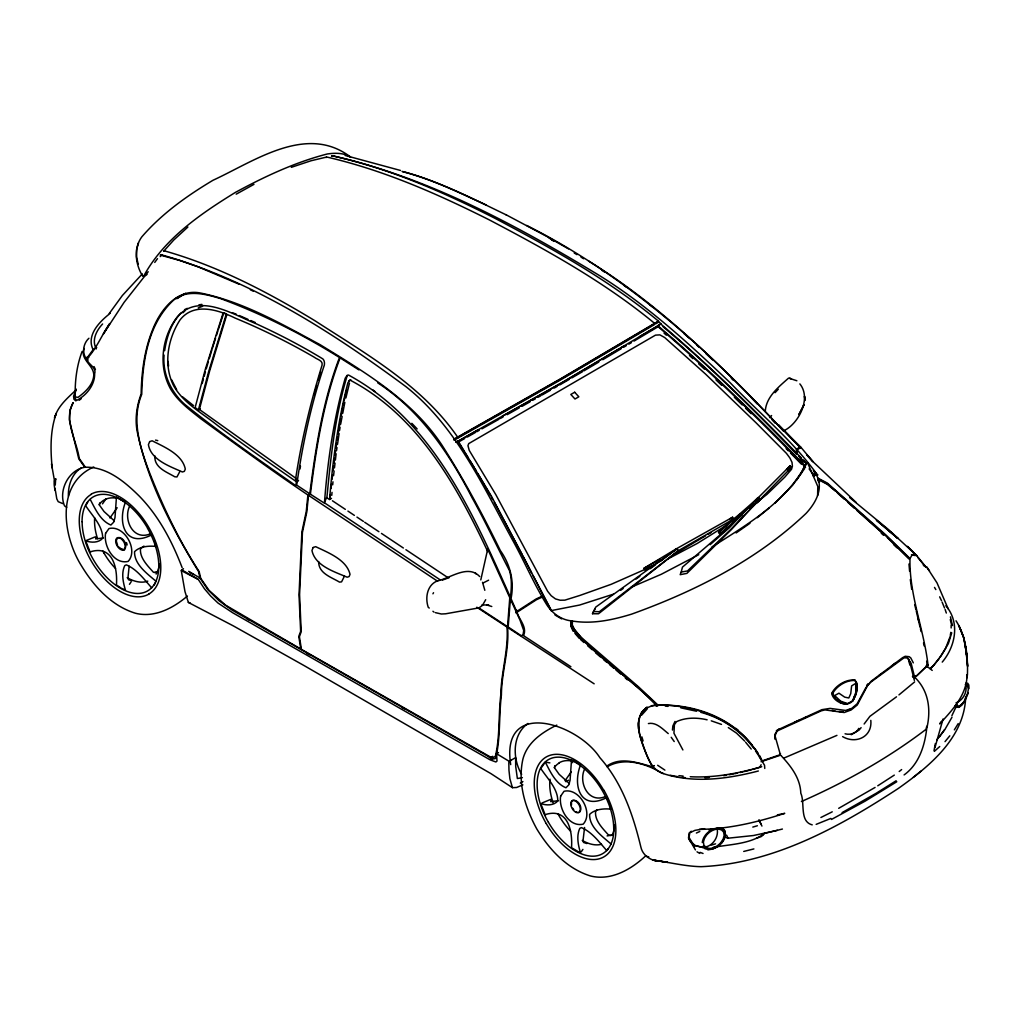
<?xml version="1.0" encoding="UTF-8"?>
<svg xmlns="http://www.w3.org/2000/svg" width="1020" height="1020" viewBox="0 0 1020 1020"><rect width="100%" height="100%" fill="white"/><g stroke="black" fill="none" stroke-linecap="round" stroke-linejoin="round"><path stroke-width="1.5" d="M912.428 676.362L914.723 677.688L911.14 663.293L907.277 657.875L903.937 657.875L870.328 682.482L867.778 685.159L857.272 704.986L851.126 709.971L844.216 712.521L824.912 709.907L821.176 710.863L777.979 730.588L776.169 732.437L775.111 736.121L780.504 755.182L761.073 761.749M951.15 627.963L951.175 625.145M331.576 156.2L332.303 155.779C428.132 177.442 515.674 224.808 599.072 275.311C647.343 305.184 689.252 343.855 730.243 382.806C758.242 412.042 789.977 438.281 814.368 470.743L814.304 476.085L809.115 468.881M818.55 482.103L818.104 478.214L827.399 483.11L886.316 535.334L910.006 558.539L912.339 554.523L916.585 555.466L926.147 567.286M923.521 565.73L923.534 564.71M454.078 440.219L457.623 438.23L457.636 437.095C422.152 385.534 366.295 354.08 314.912 320.726C267.572 291.975 217.948 266.003 164.424 250.869L163.735 251.277M817.606 495.643L817.81 486.502L807.687 463.067M856.315 502.579L812.851 461.588L800.929 447.283L797.079 449.96L796.951 454.423L796.352 453.862L796.454 449.335L800.33 446.683L778.298 424.702L800.101 447.334L800.33 446.683M967.419 675.304C968.031 656.701 966.322 636.862 956.033 620.81M796.964 453.964L797.079 449.96M656.255 706.324L656.293 705.011L641.848 691.203L579.436 637.219L573.125 629.901L570.894 625.018L571.06 620.836C560.796 619.65 552.368 613.275 546.771 604.771C534.403 584.792 525.109 563.078 513.876 542.474C483.518 487.305 456.616 426.793 406.062 386.746C331.398 331.576 251.175 280.054 160.981 254.681L160.267 255.115L179.698 260.419L198.25 266.87L239.165 284.236M914.749 676.145L916.891 675.673L928.021 665.053C923.954 629.506 909.406 595.578 909.967 559.47L891.263 540.804L835.431 490.684L827.194 483.722L818.295 479.043C822.184 491.78 814.432 504.352 806.068 513.391C757.018 560.056 694.735 591.434 631.482 614.18C612.484 619.994 592.263 624.329 572.373 621.027L572.245 624.75L574.489 629.62L581.247 637.436L638.456 686.766L657.887 705.011C698.725 704.731 743.44 722.198 761.902 760.958L779.777 754.838L780.517 753.64M68.391 496.077C68.034 485.456 71.821 473.828 81.166 467.912M84.073 348.457C79.534 359.741 94.605 365.504 93.751 375.832C92.782 385.178 85.208 392.126 77.992 397.354L75.251 396.958C74.779 381.671 76.64 365.836 82.11 351.466M967.024 674.704C967.164 694.48 952.272 710.251 939.675 723.907L941.549 721.357M965.71 696.685C964.474 737.817 929.449 766.339 898.352 788.422C839.103 827.143 773.275 863.621 701.046 866.681C684.904 866.35 669.209 862.231 653.259 860.166C647.19 857.935 642.243 853.536 640.853 847.008C633.127 814.993 622.174 782.748 599.887 757.681C577.639 723.18 500.31 698.062 510.701 764.617M99.68 503L99.514 505.18L104.04 511.543L114.367 520.901M554.752 765.74L554.587 767.92L559.113 774.269L569.44 783.628M515.737 612.599L515.967 609.858M516.413 613.262L516.655 610.151M347.221 375.538C335.21 415 330.773 456.756 326.872 497.824L329.562 499.507C332.775 460.198 338.002 420.916 347.922 382.691L350.013 380.103C417.639 415.497 456.399 484.972 487.764 551.629M331.755 495.376L332.023 492.354M332.698 484.806L332.966 481.784M672.448 730.052L672.856 725.998L675.01 721.433M358.9 369.89L340.094 357.88C323.544 401.421 316.085 448.099 310.399 494.203L308.486 495.312L306.841 511.81L302.443 532.364L299.587 594.609L301.206 631.699L299.421 636.76L301.461 649.421L490.582 757.082L493.055 757.784L495.376 756.253C500.093 736.529 498.334 715.16 500.82 694.645C501.19 671.874 508.636 649.817 507.004 627.058L476.799 607.219M329.855 499.048L330.353 494.547M331.015 488.554L331.5 484.054M331.997 479.553L332.494 475.065M765.28 411.481C765.969 396.958 778.643 386.962 788.587 378.076L796.862 380.753M333.553 475.677L334.101 470.985M334.471 467.848L335.019 463.156M335.389 460.02L336.128 453.76M571.481 802.128L571.481 805.073M333.068 470.5L333.655 465.949M334.037 462.914L334.611 458.35M334.993 455.315L335.567 450.764M309.787 493.795C315.639 447.729 322.868 401.038 339.494 357.51C301.958 334.088 262.28 314.045 220.779 298.669C206.167 294.232 188.585 289.412 174.904 298.924C148.193 322.486 142.57 360.621 141.742 394.357C131.083 419.819 140.084 447.41 149.2 471.814C162.868 506.43 178.755 540.269 199.117 571.519L200.774 578.455L209.087 590.414L225.586 605.179L300.772 649L298.771 636.391L300.632 631.367L299.013 594.966L301.869 532.019L306.255 511.466L307.9 494.981L309.787 493.795L296.705 485.112C302.506 444.478 311.1 404.124 324.309 365.211C324.679 363.031 324.513 360.557 322.855 358.912C301.27 345.78 278.83 334.101 255.841 323.62C232.471 314.287 198.964 292.281 177.327 316.85C161.759 336.906 158.062 366.32 170.493 388.811C177.799 401.255 189.682 409.861 200.761 418.71C236.155 444.567 271.537 470.488 307.9 494.981L310.182 493.616M164.653 350.701C166.668 337.123 171.207 322.868 181.114 313M764.77 768.455L764.528 765.255L763.1 762.909M336.536 450.649L337.008 447.538M337.48 444.439L339.112 433.589M339.571 430.491L340.042 427.393M336.039 447.703L336.728 443.126M337.199 440.066L337.658 437.019M338.13 433.959L340.718 418.697M761.111 764.732L759.811 767.269C737.231 773.568 713.783 777.992 690.247 776.73M54.417 417.881L56.355 413.291C50.044 430.529 50.401 449.897 52.198 467.95L51.459 463.947M299.995 468.996L300.479 466.063M298.554 480.522L296.45 481.733L295.774 485.673C258.277 459.331 220.537 433.245 184.862 404.456C171.003 392.164 162.422 373.766 164.054 355.1M870.812 720.362C872.482 736.899 855.907 744.409 842.622 736.631M950.27 635.409L950.844 632.323M934.039 750.541L935.34 743.554M341.279 415.637L342.707 408.013M343.281 404.965L343.855 401.906M340.642 424.256L342.133 416.44M342.733 413.317L344.824 402.377M324.857 501.763L326.54 497.594M480.79 579.921L487.726 549.04L509.783 597.694L507.526 626.675L478.673 607.805M74.881 394.179L75.671 390.787M344.199 400.401L346.66 389.806M345.895 397.928L349.49 383.061M129.145 566.202L127.972 577.766L128.431 579.717L131.848 580.826M584.575 827.488L583.045 840.493L583.504 842.443L586.921 843.553M681.22 572.067L682.456 567.133L729.313 526.983L758.051 497.594L760.104 498.729L731.212 529.737L686.894 573.38L680.162 574.681L681.22 572.067L687.48 570.945L731.62 528.589L760.104 498.729M951.736 632.808L948.358 643.62L940.096 657.352M198.403 410.002L208.654 371.675L226.363 313.854L223.201 312.719L205.262 369.495L195.139 407.503L198.403 410.002L200.328 408.892M702.257 842.546C703.405 833.493 713.668 825.894 722.581 828.801L724.735 831.198C727.579 841.729 714.88 852.019 704.999 848.704L702.831 846.319M314.313 394.74L316.646 385.84M926.071 728.854L926.797 726.215M943.041 718.998L934.996 747.494M202.177 383.558L203.388 379.172M204.204 376.252L205.415 371.867M138.49 242.938L136.68 249.377L136.565 257.078L138.236 264.32M206.219 368.947L208.386 361.641M209.266 358.721L211.867 349.962M318.469 379.81L320.739 372.262M657.53 706.197L657.887 705.011M212.326 348.508L215.551 338.308M216.469 335.401L217.846 331.028M226.848 314.568L209.623 371.038L199.372 409.453L296.527 478.737M852.758 700.715L855.767 692.491L855.703 683.387L851.624 685.886L850.731 693.676L848.806 697.986L844.713 697.144L838.963 693.205L834.628 695.563L840.722 701.186L847.658 703.66L852.758 700.715L854.581 696.507C852.095 709.461 833.595 703.481 831.708 693.396C835.533 685.542 846.052 679.09 854.798 680.059L856.698 682.762C858.139 689.074 856.099 695.64 852.631 700.969M218.331 329.549L223.673 313.204M949.977 636.964L945.463 648.745L941.97 654.356L934.039 665.091L929.934 668.597M179.915 471.393L176.957 476.952L174.802 476.786C166.553 471.877 154.045 467.683 154.861 455.876M522.877 784.865L516.617 787.491L512.435 787.669L491.028 773.683L304.394 665.754L233.44 625.948L188.369 602.438L184.977 591.562L181.292 570.626L183.485 568.688M968.248 693.077L964.461 701.798L961.771 705.228L959.17 707.179L957.232 707.217L955.816 704.756M344.403 576.249L341.56 581.872L339.507 582.114C331.117 577.039 318.546 573.457 318.635 561.574M956.569 705.776L951.877 715.696M800.687 447.946L800.929 447.283M854.99 696.724C856.889 691.534 858.598 684.764 854.798 680.059M485.698 599.709L482.409 605.472L479.642 607.359M55.118 416.198C58.739 405.157 68.225 397.507 76.296 389.665M96.186 536.456L95.65 538.942L103.377 537.922M55.156 480.394L55.654 479.209L55.258 485.099L52.058 467.134M804.742 465.4L801.733 472.515L796.403 480.394M806.463 463.067C787.3 501.611 747.073 524.484 712.049 546.975M657.135 327.19L657.798 325.699L660.692 323.939C710.047 365.861 756.062 411.493 801.21 457.865M592.505 613.721L595.706 607.13L677 548.734L678.415 550.634L598.51 613.772L592.505 613.721L594.889 609.195M840.034 702.563L843.094 703.15L835.877 699.082L832.677 693.524C836.566 685.975 846.676 679.792 855.193 680.531M787.835 471.253L791.278 467.504L790.041 465.847L757.796 498.155L718.539 532.453L719.776 534.123L731.888 524.012M76.194 389.092L73.567 396.206L73.937 399.19L75.735 400.847C85.795 396.142 94.962 385.369 94.656 373.588C97.384 365.594 80.924 361.883 89.798 355.47C97.729 345.703 102.535 333.833 109.765 323.531L103.441 333.859L124.121 302.315L148.193 271.728M55.883 478.89C51.319 480.892 57.515 497.479 54.608 487.993M952.004 717.213L944.788 729.695L936.704 739.972M652.239 566.151L645.265 569.925L643.926 568.318L675.559 549.244L732.602 517.216L733.75 519.193L729.721 521.577M432.939 593.806L433.538 592.709M86.381 504.594L87.694 502.21M154.198 584.983L155.512 582.611M73.108 402.619C63.469 420.406 76.653 440.411 79.241 458.452L85.387 467.262M763.151 835.214L764.107 833.531M764.541 833.327C750.86 844.139 730.09 844.279 713.171 847.39M72.968 403.091L69.87 410.32L69.309 419.781L78.795 458.872L84.826 467.249C106.603 466.382 124.72 481.695 139.294 496.141C158.967 516.286 172.176 541.607 182.159 567.694M858.827 728.369C856.392 733.265 850.144 735.254 845.07 733.788M786.547 469.519L790.041 465.847M954.363 729.835L958.201 723.601M674.335 551.233L675.559 549.244M675.954 553.324L677.178 551.361L733.941 518.81M732.602 517.216L729.67 519.129M677 548.734L661.368 560.579M721.357 843.132L724.213 838.874L725.449 834.411L724.774 830.573L722.377 828.036M331.551 156.251L332.303 155.779C388.964 168.326 442.425 191.671 493.986 217.795C551.233 248.026 608.443 279.608 658.435 321.109L658.461 322.192L655.937 323.71M641.631 715.16L647.228 708.913M942.238 662.095C955.498 646.387 960.215 622.353 945.859 605.74M129.451 584.32L131.044 581.986M581.311 851.725L582.917 849.392M102.472 503.867L106.067 498.742M109.956 517.981L117.16 507.743M565.029 780.721L571.327 771.757M939.522 736.708L944.456 729.733M143.501 276.484C163.799 238.96 199.958 214.238 235.48 192.346C264.652 176.562 295.022 162.282 327.254 153.994C334.981 152.834 343.638 152.732 350.497 156.978C306.587 123.42 254.184 161.326 213.014 180.259C186.928 195.84 161.721 213.754 141.78 236.908C133.339 248.383 135.443 264.346 142.545 275.923L143.501 276.484L147.058 274.431M88.918 338.257C83.232 343.421 81.829 352.55 86.305 358.925L93.113 349.707L96.721 347.616M129.82 505.818C123.025 518.695 132.434 540.676 149.634 534.123M584.881 768.544C578.098 781.435 587.507 803.403 604.707 796.849M813.208 475.843L815.515 472.63L819.532 481.95M804.678 468.486L792.629 485.239L775.009 503.14M710.111 544.693L728.943 528.105L758.051 497.594M154.747 262.42L157.488 258.647M326.107 157.539L326.897 157.054C383.775 170.187 437.478 193.851 489.447 219.963C546.937 250.206 604.35 281.864 654.623 323.365L654.662 324.475L561.064 379.644L457.623 438.23M864.144 723.996L869.907 716.333L896.529 696.8M640.93 713.554L643.582 710.099M963.913 701.938L958.494 707.447M160.229 256.594L161.746 254.643M755.846 500.616L757.796 498.155L759.25 500.335L752.467 506.825M939.19 658.601L930.852 668.482M102.599 323.977C96.517 330.391 91.341 340.361 96.352 348.865M945.03 741.642L949.798 735.815M866.63 685.414L868.033 683.731M861.109 727.643L859.095 730.065L851.228 734.731M596.917 809.931L595.553 811.563C594.698 820.794 602.871 828.661 608.558 835.061L610.891 835.571M926.708 666.111L914.723 677.688M608.43 848.665L606.734 850.553C599.314 842.227 591.88 831.925 581.4 827.602L579.806 828.355C576.211 835.966 578.187 845.134 580.52 852.886M163.99 250.882L173.731 240.057L187.897 227.026M775.06 392.7L778.285 389.232M757.312 502.783L764.936 494.904M791.278 467.504L759.25 500.335L749.687 508.521M769.59 417.588L771.604 415.535M142.328 273.895L122.349 295.532L109.038 313.828L110.224 313.255M176.919 298.516L184.569 293.747M182.899 312.796L184.99 310.769M176.702 298.656L185.665 293.263M571.952 801.108L572.692 800.407C578.149 799.043 583.338 808.057 579.526 812.137L578.519 812.456M187.425 596.037C173.323 608.06 154.441 618.158 135.354 613.224C111.792 605.931 94.197 586.755 81.727 566.24C63.049 536.928 55.029 484.092 93.751 466.981M645.813 855.729C631.291 869.384 611.044 881.152 590.427 875.95C566.865 868.657 549.27 849.494 536.8 828.967C525.262 807.916 517.459 783.092 522.928 759.046C527.314 742.279 542.143 732.347 556.792 725.105M644.729 709.078L647.011 707.051M647.011 707.485C634.924 715.351 637.717 731.187 642.179 742.624C646.591 754.226 649.829 769.475 663.421 773.517M934.32 751.37L939.751 746.525M904.102 774.919C918.829 764.324 924.668 746.117 926.67 728.866C931.094 710.749 929.143 691.688 915.437 677.968L912.747 676.796M719.776 534.123L742.509 514.667M108.745 314.491C98.647 322.601 86.254 335.835 93.113 349.707M718.539 532.453L740.201 513.965M914.647 681.895L898.951 694.9M691.292 831.211L689.176 832.983L688.487 838.057L695.423 849.902M757.274 517.714L769.093 507.998M899.206 771.515L901.642 769.564M913.333 777.291L921.111 771.056M79.152 400.299L81.319 398.59M891.48 666.111L895.05 663.293M752.747 505.474L755.131 503.612M758.701 500.833L767.014 494.33L784.826 477.092L791.546 469.276L792.412 466.14L792.017 462.353L789.875 457.954L786.446 453.364L756.151 422.892L705.368 373.906L664.683 337.543L659.902 334.879L655.49 335.134L468.715 443.611L467.963 445.689L469.238 450.381L495.924 494.84L547.612 591.256L551.208 595.744L555.479 598.918L560.146 600.232L564.863 600.155L579.793 595.476L611.12 584.332L652.315 566.176M678.415 550.634L599.327 611.719L593.512 611.528M925.599 729.657C887.438 758.663 845.236 782.238 801.414 801.529M620.581 590.376L623.144 588.502M635.995 579.092L639.846 576.274M650.122 568.739L655.12 565.118M735.803 518.109L722.313 527.824L697.272 543.431L667.552 559.113M879.253 675.227L881.713 673.481M151.674 534.85C125.536 548.365 117.249 523.273 125.447 502.235L116.446 497.033L115.005 517.522L113.692 522.151L110.874 525.032C100.483 520.837 95.166 508.853 90.219 499.379M736.134 532.95L749.955 523.273M894.31 775.098L877.761 785.795M516.668 611.503L536.125 598.969L541.645 596.445M570.894 666.736L523.145 635.383L523.885 634.733C526.868 626.65 519.167 619.586 517 612.268L536.507 599.696L542.041 597.197M896.146 780.746L876.269 793.216L842.087 812.621M896.784 781.741L865.087 801.172L831.453 819.455M875.071 787.44L838.695 808.324M619.586 348.547L562.976 382.283L502.286 416.262M606.696 766.186C620.785 756.253 637.487 762.858 652.443 766.734L654.343 765.587M620.938 347.731L661.228 323.812L658.295 321.517L560.847 378.968L453.989 439.48M623.743 347.208L626.318 345.665M628.881 344.135L631.456 342.605M634.032 341.075L657.454 327.139M656.293 705.011C624.444 709.55 643.811 749.891 652.443 766.734L653.59 766.046M623.424 346.303L563.346 381.748L455.965 442.336M602.794 359.69L621.142 348.751M658.435 321.109L561.064 378.522L454.117 439.084M583.861 370.872L598.74 362.087M677.293 552.534L705.521 535.857M708.212 534.276L710.902 532.682M181.585 569.785L198.288 579.424L204.472 588.82L210.655 596.024L217.999 603.037L232.79 612.816L490.148 759.862L495.924 761.991L497.008 761.073L496.574 753.729L498.487 752.607M86.305 358.925L88.88 357.408M776.36 730.69L779.828 728.662M569.16 379.453L559.763 384.897M571.825 377.897L582.509 371.675M645.265 569.925L662.554 559.865M639.463 336.676L657.505 326.196C709.486 370.375 757.975 418.455 805.532 467.3M348.853 380.804L350.778 379.695M329.562 499.507L331.487 498.397M492.724 756.317L490.416 757.643L491.104 759.301M520.289 783.067L522.903 781.562M565.883 781.741L568.548 780.198M459.051 440.78L478.189 429.79M542.104 395.008L550.252 390.341M554.332 388.008L557.047 386.452M511.135 760.206L508.814 762.526L508.967 770.266L509.885 778.744L512.435 787.669M527.952 723.46C512.078 734.629 512.32 758.816 521.653 774.307M458.056 442.272L464.699 438.523M467.351 437.032L475.32 432.531M522.036 406.33L530.068 401.803M532.733 400.286L535.411 398.782M538.088 397.264L540.766 395.76M643.926 568.318L660.514 558.998M476.646 431.779L479.285 430.312M481.912 428.833L499.009 419.245M500.361 418.481L503.077 416.963M507.144 414.681L519.333 407.847M698.764 554.663L661.279 574.285L631.227 587.214M236.206 194.17L253.967 184.352M143.947 546.082L140.48 548.836C139.625 558.055 147.798 565.921 153.497 572.335L157.985 572.144M483.403 582.815L488.606 580.189M820.896 817.492L832.256 811.818M709.104 830.152L711.514 828.954M717.315 846.689L712.495 849.099L707.778 849.826M184.505 309.685L187.285 308.346M607.142 766.823C624.265 756.738 646.259 763.585 661.993 773.173C693.141 783.691 727.171 779.063 758.344 771.005M804.448 717.914L807.113 716.678M836.935 735.369L783.857 758.102M696.379 833.034L699.809 831.478M830.854 818.435L816.166 824.364M794.848 722.16L798.966 720.337M846.766 710.787L850.208 709.321M456.208 441.775L458.133 440.984L491.461 496.255L551.476 610.61M94.885 536.992L85.718 540.74C91.048 542.908 98.723 542.933 102.701 538.216C102.816 525.912 92.182 515.648 85.718 505.78M542.104 802.944L551.259 799.196L550.723 801.669L558.45 800.662M198.237 307.925L202.61 306.268M756.304 838.363L761.94 836.272M442.387 580.1L449.361 577.537M613.441 594.163L579.589 605.051L551.336 610.585M956.008 702.856C962.956 700.459 967.649 691.84 965.647 684.688M522.393 777.648L517.357 778.528L515.699 766.39L515.623 757.605L509.184 761.328L496.574 753.729M291.299 167.331L311.113 160.739L326.438 157.105M761.723 766.721L752.594 769.412M711.31 845.121L715.555 843.821M752.798 827.08L757.388 825.754M782.416 829.043L765.115 833.276M84.826 467.249C68.149 470.182 58.204 490.837 64.528 505.894L66.759 507.208M744.332 771.553L751.23 769.807M743.733 851.445L753.895 848.921M777.406 830.344L753.563 835.495M651.372 705.712C687.965 702.13 729.109 714.994 752.072 745.199M734.668 773.772L737.434 773.147M740.188 772.522L742.955 771.898M704.629 828.686L694.888 830.369L689.75 832.856L689.087 837.446L694.505 846.829M955.702 706.554L956.122 705.368M725.105 837.203L727.974 838.172L726.622 835.214M784.087 430.606C798.239 423.976 811.856 398.629 799.858 383.89M154.81 572.641L157.59 572.08M607.091 835.941L612.663 834.819M477.424 608.149L445.638 613.798L441.367 614.002L435.387 612.637M648.401 723.562C656.243 721.943 662.681 729.071 668.24 733.571M729.185 774.754L733.303 774.014M815.107 475.397L817.861 474.925L813.335 470.488M777.355 814.903L784.75 813.348C757.146 822.273 728.522 829.158 699.363 829.362M723.677 775.684L726.444 775.251M198.913 304.827L201.934 304.394M753.091 835.558L727.579 838.249M704.82 777.724L709.372 777.457M965.71 683.221L967.649 683.171L968.783 684.981L969 688.538M911.446 554.816L915.335 555.568M842.941 703.672L847.658 703.66M838.95 711.514L843.094 711.679M482.001 604.809L488.835 605.153L486.871 605L491.78 606.517M665.308 706.133L668.087 706.375M678.925 775.659L683.132 776.092M656.956 861.046L652.825 860.051L667.59 862.346L653.259 860.166M682.201 777.291L685.274 777.686M702.729 847.556L694.747 845.503L688.742 839.154M831.708 693.396L832.677 693.524M62.73 503.599L58.191 501.661L56.788 498.856L55.552 491.347M703.928 847.709L694.939 845.389L690.336 841.513M680.824 707.842L696.558 711.233M546.822 762.374L549.895 762.884M707.115 719.801C697.119 717.493 686.014 717.251 676.553 721.65L674.399 724.672L673.952 733.24L682.89 749.955M670.229 775.289L677.65 776.641M832.001 710.366L834.947 710.914M703.698 846.256L706.286 846.778C713.847 844.815 719.074 835.775 716.983 828.253M812.226 824.861C799.272 821.623 805.162 802.676 800.802 793.216C800.279 778.043 790.882 766.147 781.027 755.565M402.084 171.449C438.638 180.986 472.54 198.67 506.443 214.978M188.369 602.438L190.051 602.833M155.524 440.104L157.781 440.64M646.297 856.277L648.771 856.876M345.181 155.461L400.503 170.467M402.658 171.577C431.715 179.112 458.86 192.436 486.03 204.918M711.271 720.834L721.497 724.404M700.791 712.317C721.981 718.106 740.941 730.626 753.882 748.476M700.153 852.388L703.048 853.485M818.091 479.438L827.424 484.385L835.099 490.9M232.292 312.655L236.372 314.275M517 612.268L511.02 598.638C514.539 581.617 510.331 564.723 500.361 550.57C482.664 514.399 463.603 478.839 441.839 444.937C412.284 400.222 364.854 372.211 320.165 344.709C282.247 324.322 243.678 301.996 201.157 293.161C177.824 287.984 160.93 309.06 153.153 328.376C144.508 349.057 141.563 371.637 141.142 393.911C136.514 406.495 134.589 420.253 137.611 433.462C148.231 482.842 172.24 528.615 198.479 571.391L200.009 578.008L207.863 589.7L219.16 600.831L232.126 610.1L491.015 757.987L493.425 758.982L495.631 758.434C500.667 738.097 498.78 716.168 501.406 695.002C501.508 672.206 509.426 650.212 507.603 627.453L594.163 683.821M576.121 811.831L577.32 812.341M239.254 315.537L247.924 319.311M250.818 320.56L255.153 322.447M572.641 760.321L576.032 761.991M198.288 579.424L181.292 570.626M122.056 588.502L125.447 590.159C123.114 582.407 121.138 573.24 124.733 565.615L126.327 564.863C136.807 569.185 144.241 579.487 151.674 587.813M540.791 803.479C546.121 805.647 553.783 805.672 557.774 800.955C557.889 788.638 547.255 778.375 540.791 768.506L545.292 762.118C550.226 771.592 555.556 783.577 565.947 787.759L568.765 784.89L570.078 780.262L571.519 759.772M579.385 852.337L571.519 847.697C572.653 831.376 568.306 808.095 546.325 814.279L545.292 815.069L541.288 804.933M250.372 289.756L253.164 291.146M664.887 770.113L657.658 765.268M789.901 378.025L791.584 379.249M479.68 576.529C467.963 564.009 450.406 578.238 437.248 580.954C427.023 585.11 425.008 597.873 428.234 607.257L429.241 608.06M505.907 214.672L548.046 237.099M526.702 225.471C625.681 275.209 709.066 350.026 783.398 431.065M757.656 498.142L759.709 499.277M401.689 707.243L404.443 708.798M306.829 653.195L309.544 654.738M568.497 248.88L548.62 237.494L553.873 241.383M246.661 618.553L249.313 620.071M489.319 757.21L492.073 758.791M298.057 480.739L295.57 479.298C301.397 440.627 310.513 402.479 322.078 365.122C323.212 360.392 316.863 359.461 314.198 357.178C288.724 342.389 262.267 329.32 235.059 318.049C218.114 309.672 193.647 302.06 179.902 320.101C167.675 339.226 163.098 365.071 173.731 385.917C183.791 403.537 202.521 413.202 217.757 425.62C243.703 444.72 269.994 463.335 296.45 481.733M189.937 572.411L193.774 574.63M761.902 760.958L759.275 756.904M200.009 578.008L188.687 571.353M926.963 664.415L928.021 665.053M554.969 614.958L561.612 618.885M697.03 851.815L699.707 853.409M926.185 665.728L932.216 670.421M574.234 252.998L576.938 254.643M580.992 257.116L583.682 258.761M310.399 494.203L324.424 503.179C327.611 461.027 333.604 418.927 345.219 378.216L347.081 375.385L348.534 375.041C433.207 421.069 473.05 513.621 510.472 597.376C511.415 588.4 512.193 579.207 509.401 570.461C496.829 546.389 485.456 521.704 472.209 497.989C449.221 453.352 420.393 410.678 377.655 382.781M611.235 844.152C602.412 836.464 589.178 827.182 589.611 814.393C595.042 809.038 604.019 808.388 611.235 809.179L609.769 804.831M156.162 581.413C147.339 573.725 134.105 564.442 134.551 551.654C139.969 546.312 148.958 545.662 156.162 546.452L154.211 540.638M588.527 261.031C661.024 305.643 721.969 366.193 780.338 427.469M601.787 270.249L604.286 271.881M403.372 548.02L381.467 533.422M405.922 549.716L447.971 577.677M440.232 579.895L324.615 502.924M308.486 495.312L437.58 581.221M577.154 762.731L580.52 764.962C572.322 785.999 580.609 811.091 606.734 797.589L609.284 803.377M120.934 587.941L116.446 584.97C117.593 568.65 113.233 545.356 91.252 551.539L90.219 552.343L86.216 542.194M332.431 500.769L345.334 509.362M347.922 511.084L354.373 515.38M356.949 517.089L363.4 521.386M364.688 522.253L378.892 531.713M728.318 727.591L736.542 733.15L744.689 741.106M624.138 285.523L626.611 287.27M372.797 389.869L375.296 391.782M182.491 396.793L193.621 405.641M849.685 497.556L888.433 529.507L916.75 555.632L907.392 546.35L913.04 551.833M432.939 611.273L433.959 612.077M649.804 304.763L652.213 306.714M735.917 728.407L738.212 730.307M876.358 520.149L897.893 538.433L876.779 520.557M603.917 659.876L606.339 661.929M609.986 664.989L613.632 668.062M616.067 670.102L620.925 674.194M663.076 326.731C710.149 366.231 753.653 409.734 796.352 453.862M887.808 529.75L897.893 538.433M657.798 325.699C709.525 369.635 757.924 417.32 805.239 465.923L806.603 463.386L803.365 460.071M664.071 333.183L666.379 335.185M625.273 677.968L627.453 679.856M683.961 333.54L689.75 338.576M580.571 639.54L584.052 642.587M587.52 645.635L592.161 649.702M595.629 652.749L600.27 656.816M856.825 510.421L883.983 534.531M837.382 492.953L844.228 499.111M847.658 502.197L854.505 508.342M881.254 533.179L883.486 535.207M689.482 355.508L692.95 358.67M698.738 363.923L704.527 369.189M696.622 344.977L698.917 347.106M705.789 353.506L712.674 359.907M887.413 537.68L908.922 558.794M716.027 379.937L721.765 385.356M917.796 557.443L925.688 567.107M893.533 544.463L896.899 547.753M734.362 397.29L742.228 404.953M745.594 408.242L751.217 413.712M798.609 456.067L806.539 463.832M655.465 704.17C629.786 676.273 594.035 657.365 572.233 626.395L572.373 621.027M731.34 378.318L733.533 380.473M550.838 238.629L552.457 240.248M786.165 448.596L788.332 450.814M790.5 453.02L801.337 464.087M784.597 431.192L800.101 447.334M118.639 546.962L122.247 549.601L124.465 549.41C128.265 545.33 123.076 536.316 117.619 537.68L116.242 540.766L117.619 545.458M411.85 423.325L417.167 428.935M750.835 397.137L757.222 403.971M772.14 419.921L775.34 423.338M800.101 458.681L803.263 462.06M574.91 633.292L579.411 638.52M906.958 657.199L909.113 659.71M745.62 742.241L751.204 749.05M75.964 400.273L74.728 396.206M475.231 572.743L476.327 574.158M652.443 766.734L653.195 767.703M789.837 466.191L791.099 467.874M929.488 570.779L926.696 566.992L937.036 582.917L948.179 608.863M671.211 737.294L674.22 741.54M572.692 808.197L573.712 809.689M754.876 748.591L758.166 753.461M956.747 704.259L957.831 705.853A12.38 4.475 -68.4 0 0 964.18 701.212L967.661 693.192L968.362 689.188L967.062 684.535A12.38 4.475 -68.4 0 0 965.315 684.496M955.166 705.534L956.441 707.408M755.501 750.899L758.752 755.769M457.84 441.481L464.075 451.401M464.852 452.638L468.167 457.903M469.825 460.543L473.969 467.122M934.499 587.405L935.837 589.586M474.797 468.448L476.365 471.163M477.946 473.879L490.543 495.618M571.123 760.04L572.641 762.679M814.368 470.743L816.523 474.555M491.321 496.982L492.787 499.66M494.254 502.337L522.265 554.727M86.585 357.319L88.039 360.009M758.982 820.016L761.94 826.072M759.02 820.195L760.831 823.726M522.967 556.078L531.56 572.781M533.001 575.56L551.093 610.712M171.59 379.797L176.626 389.627M939.649 596.84L941.511 600.653M94.057 366.613L95.421 369.508M759.811 755.896L762.679 762.221M573.112 631.202L570.894 626.28L571.06 620.836M913.321 662.872L910.732 657.849L909.139 656.676L905.224 656.268L902.585 657.671L871.118 681.258L865.827 687.748L857.093 703.825L851.789 708.352L845.644 710.443L830.063 708.39L821.954 709.652L777.928 729.772L774.983 734.132L774.817 739.066M942.11 602.119L944.52 607.996M491.015 757.987L491.678 759.632M482.524 582.305L484.831 590.287M945.132 609.463L946.318 613.045M909.559 661.189L914.366 680.416M908.603 660.628L909.942 665.065M641.861 736.822L643.084 740.941M914.685 604.579L915.96 609.82M920.091 627.338L916.279 611.133M950.283 619.586L951.367 624.074M950.41 616.858L952.489 625.566M917.974 617.776L918.943 621.945M920.435 628.753L921.073 631.533M923.521 642.868L924.107 645.877M926.67 661.164L927.55 667.042M910.312 579.577L911.714 589.343M966.718 675.01L967.049 677.726M168.109 361.437L168.555 366.154M908.973 563.996L909.598 571.251M638.367 722.696L638.596 728.879M818.295 479.043L818.321 480.637M91.137 494.19A57.541 33.226 60 0 1 119.99 497.033A57.541 33.226 60 0 1 148.831 527.493A57.541 33.226 60 0 1 148.831 594.035M91.226 494.407A57.541 33.226 60 0 0 82.352 540.524A57.541 33.226 60 0 0 119.99 591.269A57.541 33.226 60 0 0 148.831 594.125M147.785 581.132A46.04 26.584 60 0 1 127.181 577.69M115.54 568.471A46.04 26.584 60 0 1 104.167 553.35M159.477 563.767A46.04 26.584 60 0 1 156.124 574.094M147.543 528.322A54.162 31.263 60 0 1 155.881 581.362A54.162 31.263 60 0 1 120.462 588.221A54.162 31.263 60 0 1 82.135 521.832M82.059 521.704A54.162 31.263 60 0 1 120.385 499.57M116.892 498.27A46.04 26.584 60 0 0 104.104 500.017A46.04 26.584 60 0 0 99.004 504.696M94.669 517.854A46.04 26.584 60 0 0 94.541 521.144A46.04 26.584 60 0 0 97.537 538.649M120.462 499.519A54.162 31.263 60 0 1 147.619 528.194M104.104 553.324A46.04 26.584 60 0 1 102.676 550.749M124.567 549.844A7.471 4.309 60 0 1 121.903 549.142M126.467 542.602A7.471 4.309 60 0 1 127.105 544.986M603.904 790.232A57.541 33.226 60 0 1 615.863 830.446A57.541 33.226 60 0 1 603.904 856.851A57.541 33.226 60 0 1 546.274 823.586M546.21 823.535A57.541 33.226 60 0 1 546.159 757.018A57.541 33.226 60 0 1 603.751 790.322M601.519 844.279A46.04 26.584 60 0 1 582.254 840.429M570.613 831.211A46.04 26.584 60 0 1 557.876 813.628M553.184 802.906A46.04 26.584 60 0 1 550.022 779.203M554.192 767.639A46.04 26.584 60 0 1 559.304 762.973M548.39 822.286A54.162 31.263 60 0 1 560.758 757.261A54.162 31.263 60 0 1 613.721 828.724M559.177 762.756A46.04 26.584 60 0 1 571.965 761.009M613.861 828.826A54.162 31.263 60 0 1 590.21 856.073A54.162 31.263 60 0 1 548.454 822.324M614.779 824.874A46.04 26.584 60 0 1 612 835.444M523.732 630.538L522.967 635.103L521.067 635.626L508.177 627.007L510.382 598.995L520.06 620.236L523.732 630.538M105.583 533.371C103.326 545.853 113.934 564.761 128.125 561.408C138.771 549.971 124.249 524.752 108.974 528.551L105.583 533.371M560.656 796.11C558.399 808.579 569.007 827.5 583.185 824.147C593.844 812.698 579.322 787.478 564.047 791.29L560.656 796.11M704.438 838.376L703.379 842.176L703.966 845.44L705.993 847.582L709.168 848.449A12.38 8.249 -41.4 0 0 720.706 842.75L723.129 839.141L724.187 835.342L723.613 832.078L721.573 829.923L718.399 829.069A12.38 8.249 -41.4 0 0 706.86 834.755L704.438 838.376M313.166 547.498L311.967 550.507C315.027 565.845 334.471 571.736 347.157 577.205L349.12 576.568L350.026 574.349C346.634 559.649 328.006 552.611 315.652 546.656L313.166 547.498M149.672 441.609L148.41 444.631C150.858 459.943 169.958 466.369 182.389 471.979L184.34 471.355L185.296 469.123C182.478 454.448 164.22 446.9 152.146 440.793L149.672 441.609M803.926 404.94L798.928 414.49L803.926 404.94M574.681 392.241L570.83 394.459L574.987 398.998L578.824 396.78L574.681 392.241M812.851 461.588L806.794 454.869L812.825 461.55M959.667 627.581L958.825 625.528L963.823 637.908L967.177 657.734L963.823 637.908L959.667 627.581M966.577 654.916L965.545 646.208L967.636 666.366L966.577 654.916M804.742 398.31L804.525 396.193L804.895 400.503L804.742 398.31M115.668 541.135A6.796 3.914 60 0 0 122.884 550.06A6.796 3.914 60 0 0 122.846 540.434A6.796 3.914 60 0 0 115.668 541.135M570.741 803.862A6.796 3.914 60 0 0 577.957 812.787A6.796 3.914 60 0 0 577.919 803.161A6.796 3.914 60 0 0 570.741 803.862"/></g></svg>
